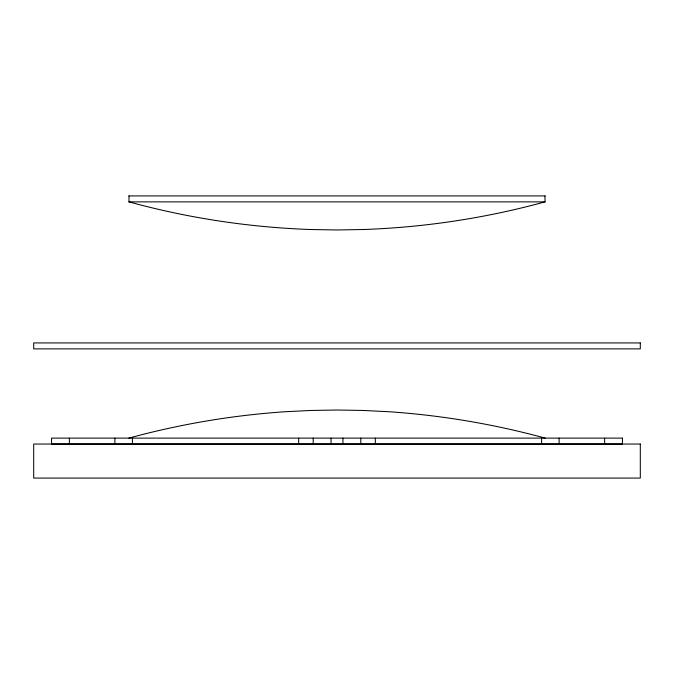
<?xml version="1.0" encoding="UTF-8"?>
<svg xmlns="http://www.w3.org/2000/svg" width="674" height="674" viewBox="0 0 674 674"><rect width="100%" height="100%" fill="white"/><g stroke="black" fill="none" stroke-linecap="round" stroke-linejoin="round"><path stroke-width="1.01" d="M128.852 438.117C179.663 424.232 231.822 415.403 284.369 411.78L310.706 410.458L337 410.019L363.294 410.458L389.631 411.78C442.178 415.403 494.337 424.232 545.148 438.117M128.852 195.923L545.148 195.923M128.852 201.871L545.148 201.871M604.62 438.117L604.62 444.065M559.117 438.117L559.117 444.065M545.005 195.923L545.005 201.871C485.794 218.132 424.687 227.357 363.328 229.522L337 229.969L310.672 229.522C249.313 227.357 188.206 218.132 128.995 201.871L128.995 195.923M541.584 438.117L541.584 444.065M375.342 438.117L375.342 444.065M360.792 438.117L360.792 444.065M342.948 438.117L342.948 444.065M331.052 438.117L331.052 444.065M313.208 438.117L313.208 444.065M298.658 438.117L298.658 444.065M132.416 438.117L132.416 444.065M114.883 438.117L114.883 444.065M69.38 438.117L69.38 444.065M640.3 342.931L33.7 342.931L33.7 348.879L640.3 348.879L640.3 342.931M622.447 438.117L51.553 438.117L51.544 444.065L622.447 444.065L622.456 438.117M640.3 444.031L33.7 444.031L33.7 478.077L640.3 478.077L640.3 444.031"/></g></svg>
